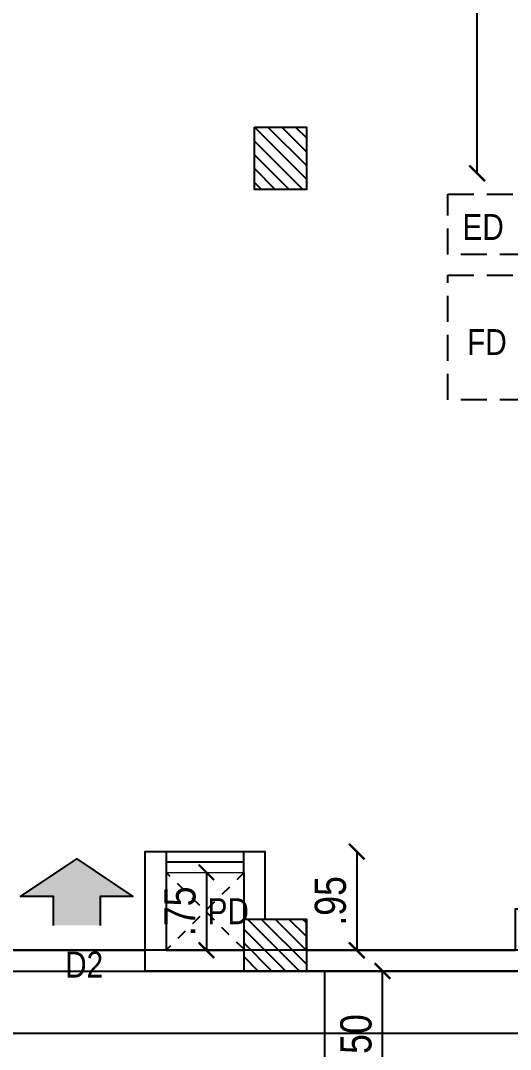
# Model space of a CAD drawing. Header units: metres. Extents: x 385023 to 385532, y 1408468 to 1408621.
# Drawn here: x 385379.35 to 385384.07, y 1408482.81 to 1408492.72 of the extents above; entities that cross this region are included whole.
import ezdxf
from ezdxf.enums import TextEntityAlignment as Align

# ---------------------------------------------------------------- set-up
doc = ezdxf.new("R2010")
doc.units = ezdxf.units.M
doc.header["$MEASUREMENT"] = 0
doc.linetypes.add('( Hidden )', pattern=[0.375, 0.25, -0.125])
doc.linetypes.add('DASHED', pattern=[0.75, 0.5, -0.25])
for name, color, linetype in [('BLK_1_FLR_0_AC_ROOM_2', 7, 'Continuous'), ('BLK_1_FLR_0_BLT_UP_AREA', 7, 'Continuous'), ('BLK_1_FLR_0_CARPET_AREA', 7, 'Continuous'), ('S-COLUMN', 6, 'Continuous'), ('S-COLUMN HATCH', 8, 'Continuous')]:
    doc.layers.add(name, color=color, linetype=linetype)
doc.layers.add('BLK_1_FLR_0_ROOF_AREA', color=7, linetype='Continuous', lineweight=25)
doc.layers.add('MEP INPUT', color=3, linetype='Continuous', lineweight=0)
doc.styles.add('RIA-AP', font='ARIALN.TTF')
doc.styles.get("Standard").update_dxf_attribs({"font": 'ARIALN.TTF', "height": 0.35})
doc.dimstyles.new('RIA-AP', dxfattribs={"dimtxt": 0.3, "dimasz": 0.15, "dimexe": 0, "dimexo": 1, "dimgap": 0.1, "dimtad": 1, "dimzin": 4, "dimdsep": 46, "dimtxsty": 'RIA-AP', "dimblk": 'ARCHTICK', "dimcen": 0.09, "dimse1": 1, "dimse2": 1, "dimclrd": 8, "dimclre": 8, "dimclrt": 4, "dimazin": 0, "dimtfac": 1, "dimtix": 1, "dimtofl": 0, "dimtmove": 2, "dimatfit": 3, "dimfxl": 0, "dimtolj": 1, "dimtzin": 0, "dimarcsym": 0})
pattern_1 = [(135, (375052.11474, 1409514.67969), (-0.06629126074, -0.06629126074), [])]

# ---------------------------------------------------------------- blocks, each defined once
blk = doc.blocks.new('grid')
at = {"layer": 'S-COLUMN HATCH'}
h = blk.add_hatch(dxfattribs=at)
h.set_pattern_fill('ANSI31', color=256, scale=0.75, angle=90, style=0)
h.set_pattern_definition(pattern_1)
h.paths.add_polyline_path([(391821.2532, 1408539.7788), (391821.2532, 1408539.1788), (391821.7532, 1408539.1788), (391821.7532, 1408539.7788)])
h = blk.add_hatch(dxfattribs=at)
h.set_pattern_fill('ANSI31', color=256, scale=0.75, angle=90, style=0)
h.set_pattern_definition(pattern_1)
h.paths.add_polyline_path([(391821.1532, 1408532.1535), (391821.1532, 1408531.6535), (391821.7532, 1408531.6535), (391821.7532, 1408532.1535)])
at = {"layer": 'S-COLUMN', "ltscale": 5}
for points in [[(391821.2532, 1408539.7788), (391821.7532, 1408539.7788), (391821.7532, 1408539.1788), (391821.2532, 1408539.1788)], [(391821.1532, 1408532.1535), (391821.7532, 1408532.1535), (391821.7532, 1408531.6535), (391821.1532, 1408531.6535)]]:
    blk.add_lwpolyline(points, close=True, dxfattribs=at)
blk = doc.blocks.new('A$C736D5789-flat-2')
blk.add_hatch(color=104).paths.add_polyline_path([(0.0067, 0.302), (0.3217, 0.302), (-0.2183, 0.6631), (-0.7583, 0.302), (-0.4433, 0.302), (-0.4433, 0.0224), (0.0067, 0.0224)])
at = {"color": 43, "linetype": 'Continuous'}
blk.add_lwpolyline([(0.0067, 0.0224), (0.0067, 0.302), (0.3217, 0.302), (-0.2183, 0.6631), (-0.7583, 0.302), (-0.4433, 0.302), (-0.4433, 0.0224)], dxfattribs=at)
blk = doc.blocks.new('A$C6B3522BB')
at = {"layer": 'MEP INPUT', "color": 2, "lineweight": 0}
blk.add_lwpolyline([(-0.01, 0.2), (-0.01, 0), (-0.7598, 0), (-0.7598, 0.2)], close=True, dxfattribs=at)
at = {"layer": 'MEP INPUT', "lineweight": 0, "const_width": 0.02}
blk.add_lwpolyline([(-0.01, 0.1), (-0.7598, 0.1)], dxfattribs=at)
blk = doc.blocks.new('_ArchTick')
at = {"color": 0, "linetype": 'ByBlock', "const_width": 0.15}
blk.add_lwpolyline([(-0.5, -0.5), (0.5, 0.5)], dxfattribs=at)
blk = doc.blocks.new('*D152')
at = {"color": 8, "lineweight": -2}
blk.add_line((385377.3933, 1408478.0507), (385380.5531, 1408478.0507), dxfattribs=at)
at = {"layer": 'Defpoints', "color": 0}
for p in [(385377.3933, 1408485.8589), (385380.5531, 1408483.5648), (385380.5531, 1408478.0507)]:
    blk.add_point(p, dxfattribs=at)
at = {"color": 8, "lineweight": -2, "xscale": 0.15, "yscale": 0.15, "zscale": 0.15, "rotation": 180}
blk.add_blockref('_ArchTick', (385377.3933, 1408478.0507), dxfattribs=at)
at = {"color": 8, "lineweight": -2, "xscale": 0.15, "yscale": 0.15, "zscale": 0.15}
blk.add_blockref('_ArchTick', (385380.5531, 1408478.0507), dxfattribs=at)
at = {"color": 4, "insert": (385378.9732, 1408478.3039), "char_height": 0.3, "attachment_point": 5, "style": 'RIA-AP'}
blk.add_mtext('\\A1;3.16', dxfattribs=at)
blk = doc.blocks.new('*D153')
at = {"color": 8, "lineweight": -2}
for p, q in [((385380.5531, 1408478.0507), (385380.4031, 1408478.0507)), ((385380.7524, 1408478.0507), (385380.9024, 1408478.0507))]:
    blk.add_line(p, q, dxfattribs=at)
at = {"layer": 'Defpoints', "color": 0}
for p in [(385380.7524, 1408483.7648), (385380.5531, 1408483.5648), (385380.7524, 1408478.0507)]:
    blk.add_point(p, dxfattribs=at)
at = {"color": 8, "lineweight": -2, "xscale": 0.15, "yscale": 0.15, "zscale": 0.15}
blk.add_blockref('_ArchTick', (385380.5531, 1408478.0507), dxfattribs=at)
at = {"color": 8, "lineweight": -2, "xscale": 0.15, "yscale": 0.15, "zscale": 0.15, "rotation": 180}
blk.add_blockref('_ArchTick', (385380.7524, 1408478.0507), dxfattribs=at)
at = {"color": 4, "insert": (385380.6528, 1408478.3039), "char_height": 0.3, "attachment_point": 5, "style": 'RIA-AP'}
blk.add_mtext('\\A1;.20', dxfattribs=at)
blk = doc.blocks.new('*D154')
at = {"color": 8, "lineweight": -2}
blk.add_line((385380.7524, 1408478.0507), (385381.5041, 1408478.0507), dxfattribs=at)
at = {"layer": 'Defpoints', "color": 0}
for p in [(385381.5041, 1408484.5149), (385380.7524, 1408483.7648), (385381.5041, 1408478.0507)]:
    blk.add_point(p, dxfattribs=at)
at = {"color": 8, "lineweight": -2, "xscale": 0.15, "yscale": 0.15, "zscale": 0.15, "rotation": 180}
blk.add_blockref('_ArchTick', (385380.7524, 1408478.0507), dxfattribs=at)
at = {"color": 8, "lineweight": -2, "xscale": 0.15, "yscale": 0.15, "zscale": 0.15}
blk.add_blockref('_ArchTick', (385381.5041, 1408478.0507), dxfattribs=at)
at = {"color": 4, "insert": (385381.1282, 1408478.3033), "char_height": 0.3, "attachment_point": 5, "style": 'RIA-AP'}
blk.add_mtext('\\A1;.75', dxfattribs=at)
blk = doc.blocks.new('*D155')
at = {"color": 8, "lineweight": -2}
for p, q in [((385384.1165, 1408478.0507), (385383.9665, 1408478.0507)), ((385384.4109, 1408478.0507), (385384.5609, 1408478.0507))]:
    blk.add_line(p, q, dxfattribs=at)
at = {"layer": 'Defpoints', "color": 0}
for p in [(385384.4109, 1408483.8398), (385384.1165, 1408483.7648), (385384.4109, 1408478.0507)]:
    blk.add_point(p, dxfattribs=at)
at = {"color": 8, "lineweight": -2, "xscale": 0.15, "yscale": 0.15, "zscale": 0.15}
blk.add_blockref('_ArchTick', (385384.1165, 1408478.0507), dxfattribs=at)
at = {"color": 8, "lineweight": -2, "xscale": 0.15, "yscale": 0.15, "zscale": 0.15, "rotation": 180}
blk.add_blockref('_ArchTick', (385384.4109, 1408478.0507), dxfattribs=at)
at = {"color": 4, "insert": (385384.2637, 1408478.3039), "char_height": 0.3, "attachment_point": 5, "style": 'RIA-AP'}
blk.add_mtext('\\A1;.29', dxfattribs=at)
blk = doc.blocks.new('*D227')
at = {"color": 8, "lineweight": -2}
blk.add_line((385382.5896, 1408484.7149), (385382.5896, 1408483.7648), dxfattribs=at)
at = {"layer": 'Defpoints', "color": 0}
for p in [(385382.1031, 1408484.7149), (385382.1031, 1408483.7648), (385382.5896, 1408483.7648)]:
    blk.add_point(p, dxfattribs=at)
at = {"color": 8, "lineweight": -2, "xscale": 0.15, "yscale": 0.15, "zscale": 0.15}
for p, rotation in [((385382.5896, 1408484.7149), 90), ((385382.5896, 1408483.7648), 270)]:
    blk.add_blockref('_ArchTick', p, dxfattribs=dict(at, rotation=rotation))
at = {"color": 4, "insert": (385382.3364, 1408484.2398), "char_height": 0.3, "attachment_point": 5, "rotation": 90, "style": 'RIA-AP'}
blk.add_mtext('\\A1;.95', dxfattribs=at)
blk = doc.blocks.new('*D228')
at = {"color": 8, "lineweight": -2}
blk.add_line((385381.1413, 1408484.5149), (385381.1413, 1408483.7648), dxfattribs=at)
at = {"layer": 'Defpoints', "color": 0}
for p in [(385380.7531, 1408484.5149), (385380.7531, 1408483.7648), (385381.1413, 1408483.7648)]:
    blk.add_point(p, dxfattribs=at)
at = {"color": 8, "lineweight": -2, "xscale": 0.15, "yscale": 0.15, "zscale": 0.15}
for p, rotation in [((385381.1413, 1408484.5149), 90), ((385381.1413, 1408483.7648), 270)]:
    blk.add_blockref('_ArchTick', p, dxfattribs=dict(at, rotation=rotation))
at = {"color": 4, "insert": (385380.8888, 1408484.1398), "char_height": 0.3, "attachment_point": 5, "rotation": 90, "style": 'RIA-AP'}
blk.add_mtext('\\A1;.75', dxfattribs=at)
blk = doc.blocks.new('*D252')
at = {"color": 8, "lineweight": -2}
blk.add_line((385382.8356, 1408482.0648), (385382.8356, 1408483.5648), dxfattribs=at)
at = {"layer": 'Defpoints', "color": 0}
for p in [(385382.2821, 1408483.5648), (385382.8356, 1408483.5648), (385382.2821, 1408482.0648)]:
    blk.add_point(p, dxfattribs=at)
at = {"color": 8, "lineweight": -2, "xscale": 0.15, "yscale": 0.15, "zscale": 0.15}
for p, rotation in [((385382.8356, 1408483.5648), 90), ((385382.8356, 1408482.0648), 270)]:
    blk.add_blockref('_ArchTick', p, dxfattribs=dict(at, rotation=rotation))
at = {"color": 4, "insert": (385382.5825, 1408482.8148), "char_height": 0.3, "attachment_point": 5, "rotation": 90, "style": 'RIA-AP'}
blk.add_mtext('\\A1;1.50', dxfattribs=at)
blk = doc.blocks.new('*D401')
at = {"color": 8, "lineweight": -2}
blk.add_line((385309.9037, 1408477.2631), (385389.4028, 1408477.2631), dxfattribs=at)
at = {"layer": 'Defpoints', "color": 0}
for p in [(385309.9037, 1408483.5648, 63.957), (385389.4028, 1408483.5648), (385389.4028, 1408477.2631)]:
    blk.add_point(p, dxfattribs=at)
at = {"color": 8, "lineweight": -2, "xscale": 0.15, "yscale": 0.15, "zscale": 0.15, "rotation": 180}
blk.add_blockref('_ArchTick', (385309.9037, 1408477.2631), dxfattribs=at)
at = {"color": 8, "lineweight": -2, "xscale": 0.15, "yscale": 0.15, "zscale": 0.15}
blk.add_blockref('_ArchTick', (385389.4028, 1408477.2631), dxfattribs=at)
at = {"color": 4, "insert": (385349.6532, 1408477.5163), "char_height": 0.3, "attachment_point": 5, "style": 'RIA-AP'}
blk.add_mtext('\\A1;79.50', dxfattribs=at)
blk = doc.blocks.new('*D467')
at = {"color": 8, "lineweight": -2}
blk.add_line((385383.747, 1408491.2448), (385383.747, 1408523.7148), dxfattribs=at)
at = {"layer": 'Defpoints', "color": 0}
for p in [(385383.747, 1408523.7148), (385384.2137, 1408523.7148), (385384.2137, 1408491.2448)]:
    blk.add_point(p, dxfattribs=at)
at = {"color": 8, "lineweight": -2, "xscale": 0.15, "yscale": 0.15, "zscale": 0.15}
for p, rotation in [((385383.747, 1408523.7148), 90), ((385383.747, 1408491.2448), 270)]:
    blk.add_blockref('_ArchTick', p, dxfattribs=dict(at, rotation=rotation))
at = {"color": 4, "insert": (385383.4939, 1408507.4798), "char_height": 0.3, "attachment_point": 5, "rotation": 90, "style": 'RIA-AP'}
blk.add_mtext('\\A1;32.47', dxfattribs=at)
blk = doc.blocks.new('*D505')
at = {"color": 8, "lineweight": -2}
blk.add_line((385381.5041, 1408478.0507), (385384.2109, 1408478.0507), dxfattribs=at)
at = {"layer": 'Defpoints', "color": 0}
for p in [(385381.5041, 1408484.5149), (385384.2109, 1408484.1648), (385384.2109, 1408478.0507)]:
    blk.add_point(p, dxfattribs=at)
at = {"color": 8, "lineweight": -2, "xscale": 0.15, "yscale": 0.15, "zscale": 0.15, "rotation": 180}
blk.add_blockref('_ArchTick', (385381.5041, 1408478.0507), dxfattribs=at)
at = {"color": 8, "lineweight": -2, "xscale": 0.15, "yscale": 0.15, "zscale": 0.15}
blk.add_blockref('_ArchTick', (385384.2109, 1408478.0507), dxfattribs=at)
at = {"color": 4, "insert": (385382.8575, 1408478.3013), "char_height": 0.3, "attachment_point": 5, "style": 'RIA-AP'}
blk.add_mtext('\\A1;2.71', dxfattribs=at)

msp = doc.modelspace()

# ---------------------------------------------------------------- linework, layer by layer
at = {"color": 8, "linetype": 'DASHED', "ltscale": 0.05}
for p, q in [((385381.5041, 1408484.5149, 0.0252), (385380.7524, 1408483.7648, 0.0252)), ((385381.5041, 1408483.7739, 0.0252), (385380.7531, 1408484.5149, 0.0252))]:
    msp.add_line(p, q, dxfattribs=at)
for p, q in [((385381.5041, 1408483.7648, 0.0252), (385381.5041, 1408484.5149, 0.0252)), ((385380.7531, 1408483.7648, 0.0252), (385381.5041, 1408483.7648, 0.0252)), ((385382.2821, 1408482.0648, 0.0252), (385382.2821, 1408483.5648, 0.0252))]:
    msp.add_line(p, q)
at = {"color": 2, "ltscale": 0.2, "elevation": 0.0252}
msp.add_lwpolyline([(385309.3028, 1408530.5648), (385390.0028, 1408530.5648), (385390.0028, 1408482.9648), (385309.3028, 1408482.9648)], close=True, dxfattribs=at)
at = {"color": 6, "linetype": '( Hidden )', "elevation": 0.0252}
for points in [[(385384.2152, 1408491.0448), (385384.2153, 1408490.4648), (385383.4653, 1408490.4648), (385383.4652, 1408491.0448)], [(385384.2153, 1408490.2648), (385384.2153, 1408489.0648), (385383.4653, 1408489.0648), (385383.4653, 1408490.2648)]]:
    msp.add_lwpolyline(points, close=True, dxfattribs=at)
at = {"elevation": 0.0252}
for points in [[(385384.5165, 1408483.5648), (385380.5531, 1408483.5648), (385380.5531, 1408484.7149), (385380.7531, 1408484.7151), (385380.7531, 1408484.5148), (385380.7531, 1408484.5149)], [(385381.5041, 1408484.5149), (385381.5029, 1408484.5149), (385381.5029, 1408484.7149), (385381.7041, 1408484.7149), (385381.7041, 1408484.0648)], [(385380.7531, 1408484.5149), (385380.7531, 1408483.7648)], [(385382.1031, 1408483.7648), (385384.1165, 1408483.7648)]]:
    msp.add_lwpolyline(points, dxfattribs=at)
at = {"layer": 'BLK_1_FLR_0_AC_ROOM_2', "color": 2, "elevation": 0.0252}
msp.add_lwpolyline([(385377.7345, 1408483.7648), (385377.7345, 1408493.6043), (385374.9933, 1408493.6043), (385374.9924, 1408511.9945), (385377.7233, 1408511.9947), (385377.7233, 1408519.7393), (385374.9933, 1408519.7393), (385374.9933, 1408523.7148), (385384.4328, 1408523.7148), (385384.4328, 1408526.7548), (385389.2018, 1408526.7548), (385389.2018, 1408491.2448), (385384.21, 1408491.2448), (385384.21, 1408483.7648)], close=True, dxfattribs=at)
at = {"layer": 'BLK_1_FLR_0_BLT_UP_AREA', "color": 13, "elevation": 0.0252}
msp.add_lwpolyline([(385309.9028, 1408483.5648), (385389.4028, 1408483.5648), (385389.4028, 1408529.9648), (385309.9028, 1408529.9648)], close=True, dxfattribs=at)
at = {"layer": 'BLK_1_FLR_0_CARPET_AREA', "color": 13, "elevation": 0.0252}
msp.add_lwpolyline([(385377.3923, 1408483.7648), (385380.5522, 1408483.7648), (385380.5522, 1408484.7149), (385381.7031, 1408484.7149), (385381.7031, 1408484.0648), (385382.1031, 1408484.0648), (385382.1031, 1408483.7648), (385384.1156, 1408483.7648), (385384.1156, 1408484.1648), (385384.21, 1408484.1648), (385384.21, 1408488.8648), (385384.21, 1408491.2448), (385389.2018, 1408491.2448), (385389.2018, 1408500.4801), (385389.0028, 1408500.4801), (385389.0028, 1408501.1801), (385389.2018, 1408501.1801), (385389.2018, 1408510.1239)], dxfattribs=at)
at = {"layer": 'BLK_1_FLR_0_ROOF_AREA', "color": 54, "elevation": 0.0252}
msp.add_lwpolyline([(385309.9028, 1408483.5648), (385389.4028, 1408483.5648), (385389.4028, 1408529.9648), (385309.9028, 1408529.9648)], close=True, dxfattribs=at)

# ---------------------------------------------------------------- block references
at = {"color": 7}
msp.add_blockref('grid', (-6439.6492, -48.0887, 0.0252), dxfattribs=at)
at = {"lineweight": 0, "xscale": -1, "rotation": 180}
msp.add_blockref('A$C6B3522BB', (385381.5129, 1408484.7149, 0.0252), dxfattribs=at)
at = {"xscale": -1, "rotation": 359.9999957030442}
msp.add_blockref('A$C736D5789-flat-2', (385379.6754, 1408483.9816, 64.7996), dxfattribs=at)

# ---------------------------------------------------------------- texts
at = {"color": 6, "linetype": '( Hidden )', "lineweight": 0}
for s, p in [('ED', (385383.6062, 1408490.6036)), ('FD', (385383.6508, 1408489.4955))]:
    msp.add_text(s, height=0.25, dxfattribs=at).set_placement(p)
at = {"style": 'RIA-AP'}
msp.add_text('D2', height=0.25, dxfattribs=at).set_placement((385379.9649, 1408483.5018), align=Align.CENTER)
at = {"lineweight": -2, "insert": (385381.1533, 1408484.0152), "char_height": 0.25, "width": 6.363614, "attachment_point": 7, "style": 'RIA-AP'}
msp.add_mtext('PD', dxfattribs=at)

# ---------------------------------------------------------------- dimensions: what is measured, and where the dimension line sits
for base, p1, p2, picture, middle in [((385383.747, 1408523.7148, 0.0252), (385384.2137, 1408491.2448, 0.0252), (385384.2137, 1408523.7148, 0.0252), '*D467', (385383.4939, 1408507.4798, 0.0252)), ((385382.5896, 1408483.7648, 0.0252), (385382.1031, 1408484.7149, 0.0252), (385382.1031, 1408483.7648, 0.0252), '*D227', (385382.3364, 1408484.2398, 0.0252)), ((385381.1413, 1408483.7648, 0.0252), (385380.7531, 1408484.5149, 0.0252), (385380.7531, 1408483.7648, 0.0252), '*D228', (385380.8888, 1408484.1398, 0.0252)), ((385382.8356, 1408483.5648, 0.0252), (385382.2821, 1408482.0648, 0.0252), (385382.2821, 1408483.5648, 0.0252), '*D252', (385382.5825, 1408482.8148, 0.0252))]:
    dim = msp.add_linear_dim(base=base, p1=p1, p2=p2, angle=90, dimstyle='RIA-AP')
    dim.commit()
    dim.dimension.update_dxf_attribs({"geometry": picture, "text_midpoint": middle})
for base, p1, p2, picture, middle in [((385380.5531, 1408478.0507, 0.0252), (385377.3933, 1408485.8589, 0.0252), (385380.5531, 1408483.5648, 0.0252), '*D152', (385378.9732, 1408478.3039, 0.0252)), ((385381.5041, 1408478.0507, 0.0252), (385380.7524, 1408483.7648, 0.0252), (385381.5041, 1408484.5149, 0.0252), '*D154', (385381.1282, 1408478.3033, 0.0252)), ((385384.2109, 1408478.0507, 0.0252), (385381.5041, 1408484.5149, 0.0252), (385384.2109, 1408484.1648, 0.0252), '*D505', (385382.8575, 1408478.3013, 0.0252)), ((385384.4109, 1408478.0507, 0.0252), (385384.1165, 1408483.7648, 0.0252), (385384.4109, 1408483.8398, 0.0252), '*D155', (385384.2637, 1408478.3039, 0.0252)), ((385380.7524, 1408478.0507, 0.0252), (385380.5531, 1408483.5648, 0.0252), (385380.7524, 1408483.7648, 0.0252), '*D153', (385380.6528, 1408478.3039, 0.0252)), ((385389.4028, 1408477.2631, 0.0252), (385309.9037, 1408483.5648, 63.9822), (385389.4028, 1408483.5648, 0.0252), '*D401', (385349.6532, 1408477.5163, 0.0252))]:
    dim = msp.add_linear_dim(base=base, p1=p1, p2=p2, dimstyle='RIA-AP')
    dim.commit()
    dim.dimension.update_dxf_attribs({"geometry": picture, "text_midpoint": middle})

doc.saveas('drawing.dxf')
